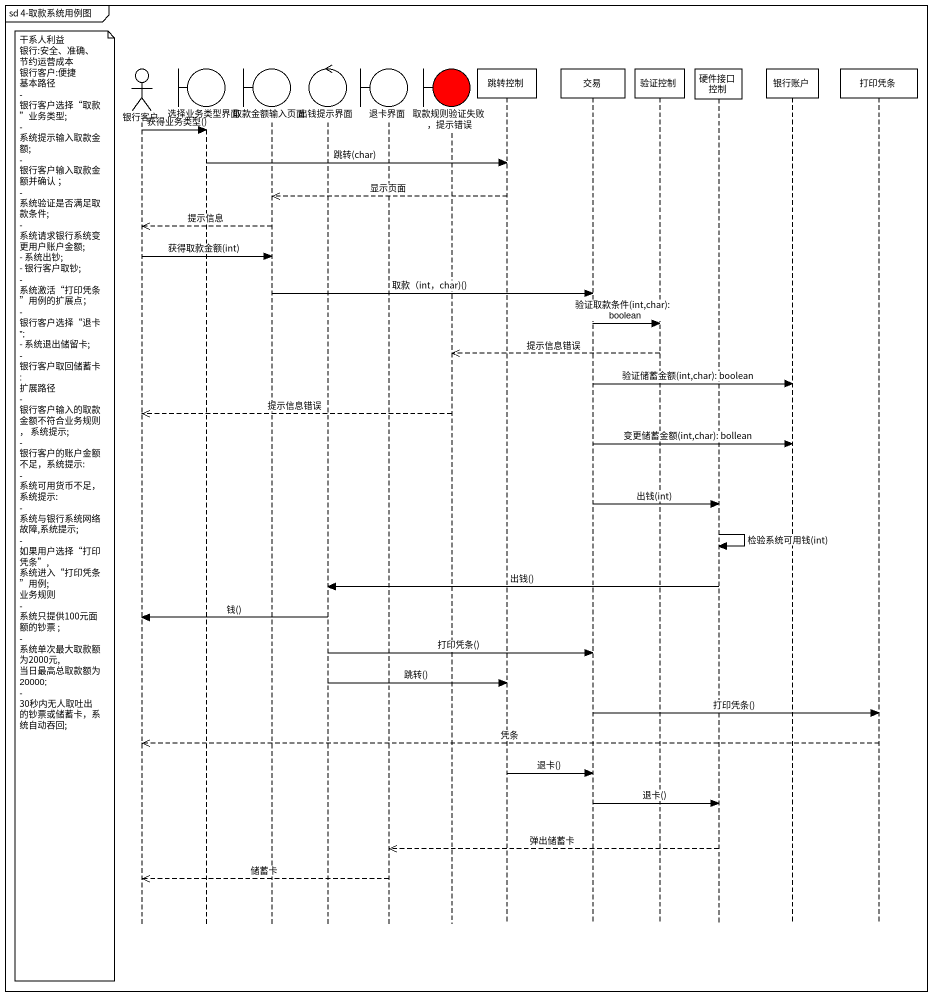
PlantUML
@startuml
mainframe sd 4-取款系统用例图
hide footbox
actor 银行客户
boundary 选择业务类型界面
boundary 取款金额输入页面
control 出钱提示界面
boundary 退卡界面
boundary "取款规则验证失败，提示错误" as 取款规则验证失败_提示错误 #FF0000
participant 跳转控制
participant 交易
participant 验证控制
participant 硬件接口控制
participant 银行账户
participant 打印凭条

银行客户 -> 选择业务类型界面 : 获得业务类型()
选择业务类型界面 -> 跳转控制 : 跳转(char)
跳转控制 -->> 取款金额输入页面 : 显示页面
取款金额输入页面 -->> 银行客户 : 提示信息
银行客户 -> 取款金额输入页面 : 获得取款金额(int)
取款金额输入页面 -> 交易 : 取款（int，char)()
交易 -> 验证控制 : 验证取款条件(int,char): boolean
验证控制 -->> 取款规则验证失败_提示错误 : 提示信息错误
交易 -> 银行账户 : 验证储蓄金额(int,char): boolean
取款规则验证失败_提示错误 -->> 银行客户 : 提示信息错误
交易 -> 银行账户 : 变更储蓄金额(int,char): bollean
交易 -> 硬件接口控制 : 出钱(int)
note left of 银行客户
  干系人利益
  银行:安全、准确、节约运营成本
  银行客户:便捷
  基本路径
  - 银行客户选择“取款”业务类型;
  - 系统提示输入取款金额;
  - 银行客户输入取款金额并确认 ；
  - 系统验证是否满足取款条件;
  - 系统请求银行系统变更用户账户金额;
  - 系统出钞;
  - 银行客户取钞;
  - 系统激活“打印凭条”用例的扩展点；
  - 银行客户选择“退卡”;
  - 系统退出储留卡;
  - 银行客户取回储蓄卡:
  扩展路径
  - 银行客户输入的取款金额不符合业务规则， 系统提示;
  - 银行客户的账户金额不足，系统提示:
  - 系统可用货币不足，系统提示:
  - 系统与银行系统网络故障,系统提示;
  - 如果用户选择“打印凭条”,系统进入“打印凭条”用例;
  业务规则
  - 系统只提供100元面额的钞票 ;
  - 系统单次最大取款额为2000元,当日最高总取款额为20000;
  - 30秒内无人取吐出的钞票或储蓄卡，系统自动吞回;
end note
硬件接口控制 -> 硬件接口控制 : 检验系统可用钱(int)
硬件接口控制 -> 出钱提示界面 : 出钱()
出钱提示界面 -> 银行客户 : 钱()
出钱提示界面 -> 交易 : 打印凭条()
出钱提示界面 -> 跳转控制 : 跳转()
交易 -> 打印凭条 : 打印凭条()
打印凭条 -->> 银行客户 : 凭条
跳转控制 -> 交易 : 退卡()
交易 -> 硬件接口控制 : 退卡()
硬件接口控制 -->> 退卡界面 : 弹出储蓄卡
退卡界面 -->> 银行客户 : 储蓄卡
@enduml
